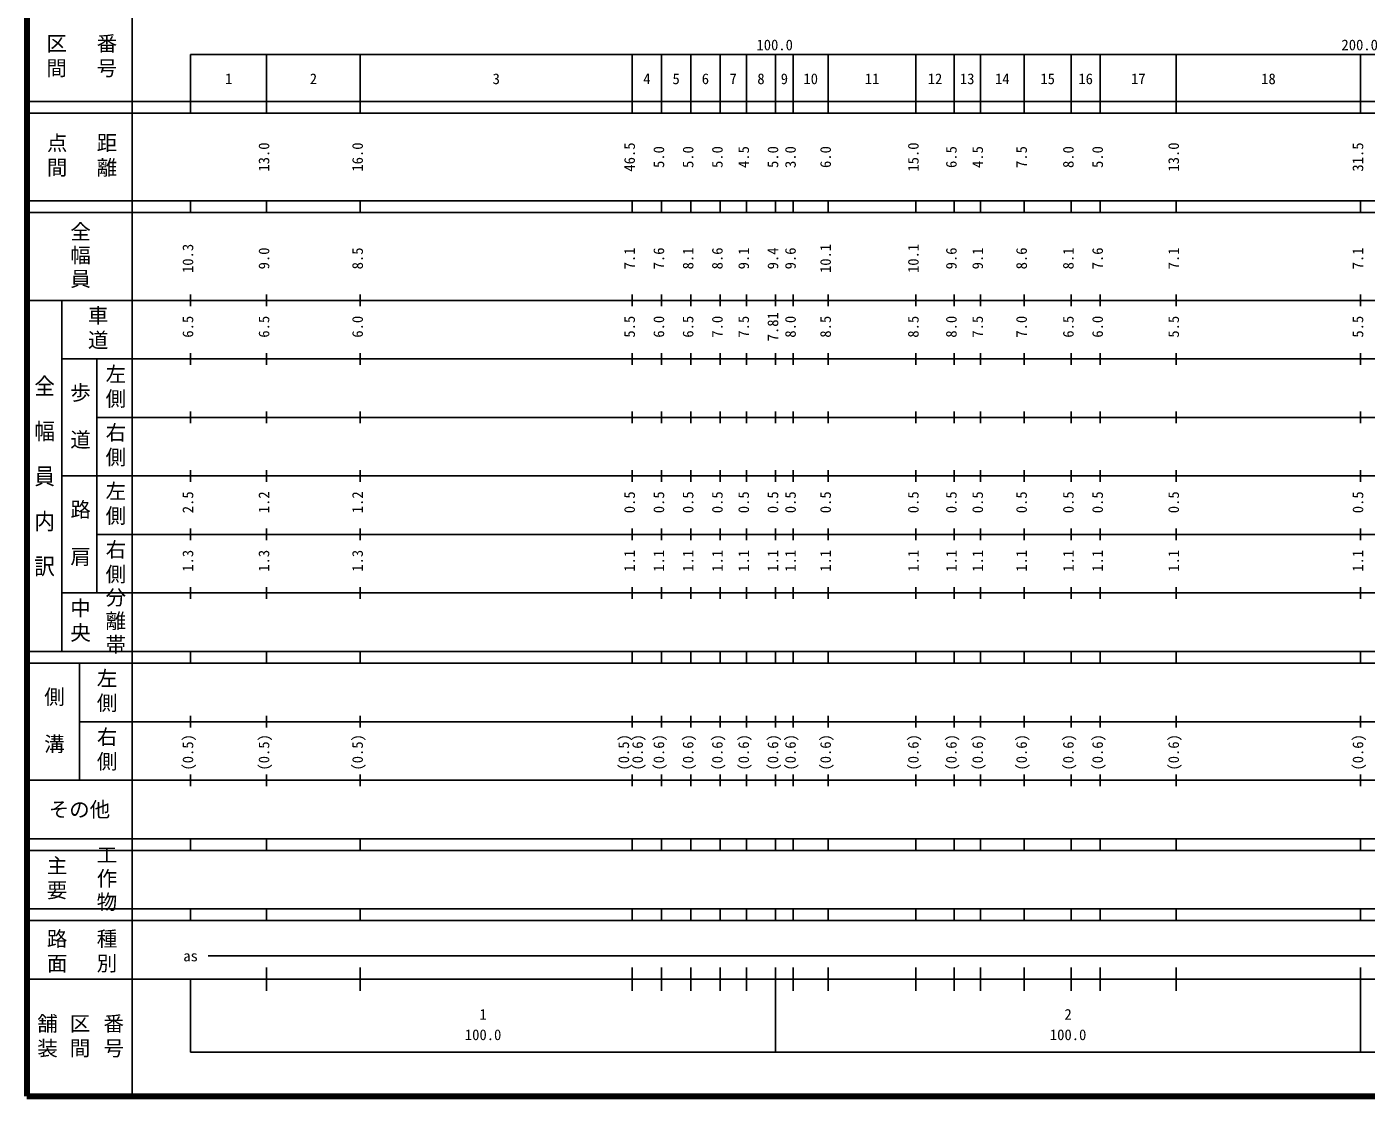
# Model space of a CAD drawing. Units: millimetres on the paper, enlarged 1000 times. Extents: x 40000 to 680000, y 20000 to 380000.
# Drawn here: x 40000 to 268959, y 20000 to 202759 of the extents above; entities that cross this region are included whole.
import ezdxf
from ezdxf.enums import TextEntityAlignment as Align

# ---------------------------------------------------------------- set-up
doc = ezdxf.new("R2010")
doc.units = ezdxf.units.MM
doc.header["$LTSCALE"] = 1000
doc.layers.add('M-TTL', color=2, linetype='Continuous', lineweight=140)
doc.layers.add('M-TTL-BAND', color=7, linetype='Continuous', lineweight=25)
doc.styles.add('@ＭＳ ゴシック', font='')
doc.styles.add('ＭＳ ゴシック', font='')
doc.styles.get('@ＭＳ ゴシック').set_extended_font_data('@MS Gothic')
doc.styles.get('ＭＳ ゴシック').set_extended_font_data('MS Gothic')

msp = doc.modelspace()

# ---------------------------------------------------------------- linework, layer by layer
at = {"layer": 'M-TTL'}
for p, q in [((40000, 380000), (40000, 20000)), ((40000, 20000), (680000, 20000))]:
    msp.add_line(p, q, dxfattribs=at)
at = {"layer": 'M-TTL-BAND'}
for p, q in [((58000, 370000), (58000, 20000)), ((68000, 198000), (579000, 198000)), ((68000, 198000), (68000, 188000)), ((81000, 188000), (81000, 198000)), ((97000, 188000), (97000, 198000)), ((143500, 188000), (143500, 198000)), ((148500, 188000), (148500, 198000)), ((153500, 188000), (153500, 198000)), ((158500, 188000), (158500, 198000)), ((163000, 188000), (163000, 198000)), ((168000, 188000), (168000, 198000)), ((171000, 188000), (171000, 198000)), ((177000, 188000), (177000, 198000)), ((192000, 188000), (192000, 198000)), ((198500, 188000), (198500, 198000)), ((203000, 188000), (203000, 198000)), ((210500, 188000), (210500, 198000)), ((218500, 188000), (218500, 198000)), ((223500, 188000), (223500, 198000)), ((236500, 188000), (236500, 198000)), ((268000, 188000), (268000, 198000)), ((40000, 190000), (579000, 190000)), ((40000, 188000), (579000, 188000)), ((40000, 173000), (579000, 173000)), ((68000, 171000), (68000, 173000)), ((81000, 171000), (81000, 173000)), ((97000, 171000), (97000, 173000)), ((143500, 171000), (143500, 173000)), ((148500, 171000), (148500, 173000)), ((153500, 171000), (153500, 173000)), ((158500, 171000), (158500, 173000)), ((163000, 171000), (163000, 173000)), ((168000, 171000), (168000, 173000)), ((171000, 171000), (171000, 173000)), ((177000, 171000), (177000, 173000)), ((192000, 171000), (192000, 173000)), ((198500, 171000), (198500, 173000)), ((203000, 171000), (203000, 173000)), ((210500, 171000), (210500, 173000)), ((218500, 171000), (218500, 173000)), ((223500, 171000), (223500, 173000)), ((236500, 171000), (236500, 173000)), ((268000, 171000), (268000, 173000)), ((40000, 171000), (579000, 171000)), ((40000, 156000), (579000, 156000)), ((46000, 96000), (46000, 156000)), ((68000, 155000), (68000, 157000)), ((81000, 155000), (81000, 157000)), ((97000, 155000), (97000, 157000)), ((143500, 155000), (143500, 157000)), ((148500, 155000), (148500, 157000)), ((153500, 155000), (153500, 157000)), ((158500, 155000), (158500, 157000)), ((163000, 155000), (163000, 157000)), ((168000, 155000), (168000, 157000)), ((171000, 155000), (171000, 157000)), ((177000, 155000), (177000, 157000)), ((192000, 155000), (192000, 157000)), ((198500, 155000), (198500, 157000)), ((203000, 155000), (203000, 157000)), ((210500, 155000), (210500, 157000)), ((218500, 155000), (218500, 157000)), ((223500, 155000), (223500, 157000)), ((236500, 155000), (236500, 157000)), ((268000, 155000), (268000, 157000)), ((68000, 145000), (68000, 147000)), ((81000, 145000), (81000, 147000)), ((97000, 145000), (97000, 147000)), ((143500, 145000), (143500, 147000)), ((148500, 145000), (148500, 147000)), ((153500, 145000), (153500, 147000)), ((158500, 145000), (158500, 147000)), ((163000, 145000), (163000, 147000)), ((168000, 145000), (168000, 147000)), ((171000, 145000), (171000, 147000)), ((177000, 145000), (177000, 147000)), ((192000, 145000), (192000, 147000)), ((198500, 145000), (198500, 147000)), ((203000, 145000), (203000, 147000)), ((210500, 145000), (210500, 147000)), ((218500, 145000), (218500, 147000)), ((223500, 145000), (223500, 147000)), ((236500, 145000), (236500, 147000)), ((268000, 145000), (268000, 147000)), ((46000, 146000), (579000, 146000)), ((52000, 146000), (52000, 106000)), ((52000, 136000), (579000, 136000)), ((68000, 135000), (68000, 137000)), ((81000, 135000), (81000, 137000)), ((97000, 135000), (97000, 137000)), ((143500, 135000), (143500, 137000)), ((148500, 135000), (148500, 137000)), ((153500, 135000), (153500, 137000)), ((158500, 135000), (158500, 137000)), ((163000, 135000), (163000, 137000)), ((168000, 135000), (168000, 137000)), ((171000, 135000), (171000, 137000)), ((177000, 135000), (177000, 137000)), ((192000, 135000), (192000, 137000)), ((198500, 135000), (198500, 137000)), ((203000, 135000), (203000, 137000)), ((210500, 135000), (210500, 137000)), ((218500, 135000), (218500, 137000)), ((223500, 135000), (223500, 137000)), ((236500, 135000), (236500, 137000)), ((268000, 135000), (268000, 137000)), ((46000, 126000), (579000, 126000)), ((68000, 125000), (68000, 127000)), ((81000, 125000), (81000, 127000)), ((97000, 125000), (97000, 127000)), ((143500, 125000), (143500, 127000)), ((148500, 125000), (148500, 127000)), ((153500, 125000), (153500, 127000)), ((158500, 125000), (158500, 127000)), ((163000, 125000), (163000, 127000)), ((168000, 125000), (168000, 127000)), ((171000, 125000), (171000, 127000)), ((177000, 125000), (177000, 127000)), ((192000, 125000), (192000, 127000)), ((198500, 125000), (198500, 127000)), ((203000, 125000), (203000, 127000)), ((210500, 125000), (210500, 127000)), ((218500, 125000), (218500, 127000)), ((223500, 125000), (223500, 127000)), ((236500, 125000), (236500, 127000)), ((268000, 125000), (268000, 127000)), ((68000, 115000), (68000, 117000)), ((81000, 115000), (81000, 117000)), ((97000, 115000), (97000, 117000)), ((143500, 115000), (143500, 117000)), ((148500, 115000), (148500, 117000)), ((153500, 115000), (153500, 117000)), ((158500, 115000), (158500, 117000)), ((163000, 115000), (163000, 117000)), ((168000, 115000), (168000, 117000)), ((171000, 115000), (171000, 117000)), ((177000, 115000), (177000, 117000)), ((192000, 115000), (192000, 117000)), ((198500, 115000), (198500, 117000)), ((203000, 115000), (203000, 117000)), ((210500, 115000), (210500, 117000)), ((218500, 115000), (218500, 117000)), ((223500, 115000), (223500, 117000)), ((236500, 115000), (236500, 117000)), ((268000, 115000), (268000, 117000)), ((52000, 116000), (579000, 116000)), ((46000, 106000), (579000, 106000)), ((68000, 105000), (68000, 107000)), ((81000, 105000), (81000, 107000)), ((97000, 105000), (97000, 107000)), ((143500, 105000), (143500, 107000)), ((148500, 105000), (148500, 107000)), ((153500, 105000), (153500, 107000)), ((158500, 105000), (158500, 107000)), ((163000, 105000), (163000, 107000)), ((168000, 105000), (168000, 107000)), ((171000, 105000), (171000, 107000)), ((177000, 105000), (177000, 107000)), ((192000, 105000), (192000, 107000)), ((198500, 105000), (198500, 107000)), ((203000, 105000), (203000, 107000)), ((210500, 105000), (210500, 107000)), ((218500, 105000), (218500, 107000)), ((223500, 105000), (223500, 107000)), ((236500, 105000), (236500, 107000)), ((268000, 105000), (268000, 107000)), ((40000, 96000), (579000, 96000)), ((40000, 94000), (579000, 94000)), ((49000, 94000), (49000, 74000)), ((68000, 94000), (68000, 96000)), ((81000, 94000), (81000, 96000)), ((97000, 94000), (97000, 96000)), ((143500, 94000), (143500, 96000)), ((148500, 94000), (148500, 96000)), ((153500, 94000), (153500, 96000)), ((158500, 94000), (158500, 96000)), ((163000, 94000), (163000, 96000)), ((168000, 94000), (168000, 96000)), ((171000, 94000), (171000, 96000)), ((177000, 94000), (177000, 96000)), ((192000, 94000), (192000, 96000)), ((198500, 94000), (198500, 96000)), ((203000, 94000), (203000, 96000)), ((210500, 94000), (210500, 96000)), ((218500, 94000), (218500, 96000)), ((223500, 94000), (223500, 96000)), ((236500, 94000), (236500, 96000)), ((268000, 94000), (268000, 96000)), ((68000, 83000), (68000, 85000)), ((81000, 83000), (81000, 85000)), ((97000, 83000), (97000, 85000)), ((143500, 83000), (143500, 85000)), ((148500, 83000), (148500, 85000)), ((153500, 83000), (153500, 85000)), ((158500, 83000), (158500, 85000)), ((163000, 83000), (163000, 85000)), ((168000, 83000), (168000, 85000)), ((171000, 83000), (171000, 85000)), ((177000, 83000), (177000, 85000)), ((192000, 83000), (192000, 85000)), ((198500, 83000), (198500, 85000)), ((203000, 83000), (203000, 85000)), ((210500, 83000), (210500, 85000)), ((218500, 83000), (218500, 85000)), ((223500, 83000), (223500, 85000)), ((236500, 83000), (236500, 85000)), ((268000, 83000), (268000, 85000)), ((49000, 84000), (579000, 84000)), ((40000, 74000), (579000, 74000)), ((68000, 73000), (68000, 75000)), ((81000, 73000), (81000, 75000)), ((97000, 73000), (97000, 75000)), ((143500, 73000), (143500, 75000)), ((148500, 73000), (148500, 75000)), ((153500, 73000), (153500, 75000)), ((158500, 73000), (158500, 75000)), ((163000, 73000), (163000, 75000)), ((168000, 73000), (168000, 75000)), ((171000, 73000), (171000, 75000)), ((177000, 73000), (177000, 75000)), ((192000, 73000), (192000, 75000)), ((198500, 73000), (198500, 75000)), ((203000, 73000), (203000, 75000)), ((210500, 73000), (210500, 75000)), ((218500, 73000), (218500, 75000)), ((223500, 73000), (223500, 75000)), ((236500, 73000), (236500, 75000)), ((268000, 73000), (268000, 75000)), ((40000, 64000), (579000, 64000)), ((40000, 62000), (579000, 62000)), ((68000, 62000), (68000, 64000)), ((81000, 62000), (81000, 64000)), ((97000, 62000), (97000, 64000)), ((143500, 62000), (143500, 64000)), ((148500, 62000), (148500, 64000)), ((153500, 62000), (153500, 64000)), ((158500, 62000), (158500, 64000)), ((163000, 62000), (163000, 64000)), ((168000, 62000), (168000, 64000)), ((171000, 62000), (171000, 64000)), ((177000, 62000), (177000, 64000)), ((192000, 62000), (192000, 64000)), ((198500, 62000), (198500, 64000)), ((203000, 62000), (203000, 64000)), ((210500, 62000), (210500, 64000)), ((218500, 62000), (218500, 64000)), ((223500, 62000), (223500, 64000)), ((236500, 62000), (236500, 64000)), ((268000, 62000), (268000, 64000)), ((40000, 52000), (579000, 52000)), ((68000, 50000), (68000, 52000)), ((81000, 50000), (81000, 52000)), ((97000, 50000), (97000, 52000)), ((143500, 50000), (143500, 52000)), ((148500, 50000), (148500, 52000)), ((153500, 50000), (153500, 52000)), ((158500, 50000), (158500, 52000)), ((163000, 50000), (163000, 52000)), ((168000, 50000), (168000, 52000)), ((171000, 50000), (171000, 52000)), ((177000, 50000), (177000, 52000)), ((192000, 50000), (192000, 52000)), ((198500, 50000), (198500, 52000)), ((203000, 50000), (203000, 52000)), ((210500, 50000), (210500, 52000)), ((218500, 50000), (218500, 52000)), ((223500, 50000), (223500, 52000)), ((236500, 50000), (236500, 52000)), ((268000, 50000), (268000, 52000)), ((40000, 50000), (579000, 50000)), ((71000, 44000), (565000, 44000)), ((81000, 38000), (81000, 42000)), ((97000, 38000), (97000, 42000)), ((143500, 38000), (143500, 42000)), ((148500, 38000), (148500, 42000)), ((153500, 38000), (153500, 42000)), ((158500, 38000), (158500, 42000)), ((163000, 38000), (163000, 42000)), ((168000, 27500), (168000, 42000)), ((171000, 38000), (171000, 42000)), ((177000, 38000), (177000, 42000)), ((192000, 38000), (192000, 42000)), ((198500, 38000), (198500, 42000)), ((203000, 38000), (203000, 42000)), ((210500, 38000), (210500, 42000)), ((218500, 38000), (218500, 42000)), ((223500, 38000), (223500, 42000)), ((236500, 38000), (236500, 42000)), ((268000, 27500), (268000, 42000)), ((40000, 40000), (579000, 40000)), ((68000, 40000), (68000, 27500)), ((68000, 27500), (579000, 27500))]:
    msp.add_line(p, q, dxfattribs=at)

# ---------------------------------------------------------------- texts
at = {"layer": 'M-TTL-BAND', "style": 'ＭＳ ゴシック'}
for s, p in [('100.0', (167844, 198195)), ('200.0', (267844, 198195)), ('1', (74500, 192405)), ('2', (89000, 192405)), ('3', (120250, 192405)), ('4', (146000, 192405)), ('5', (151000, 192405)), ('6', (156000, 192405)), ('7', (160750, 192405)), ('8', (165500, 192405)), ('9', (169500, 192405)), ('10', (174000, 192405)), ('11', (184500, 192405)), ('12', (195250, 192405)), ('13', (200750, 192405)), ('14', (206750, 192405)), ('15', (214500, 192405)), ('16', (221000, 192405)), ('17', (230000, 192405)), ('18', (252250, 192405)), ('as', (68000, 42500)), ('1', (118000, 32523)), ('2', (218000, 32523)), ('100.0', (118000, 29033)), ('100.0', (218000, 29033))]:
    msp.add_text(s, height=1833, dxfattribs=at).set_placement(p, align=Align.BOTTOM_CENTER)
for s, p in [('13.0', (82000, 180500)), ('16.0', (98000, 180500)), ('46.5', (144500, 180500)), ('5.0', (149500, 180500)), ('5.0', (154500, 180500)), ('5.0', (159500, 180500)), ('4.5', (164000, 180500)), ('5.0', (169000, 180500)), ('3.0', (172000, 180500)), ('6.0', (178000, 180500)), ('15.0', (193000, 180500)), ('6.5', (199500, 180500)), ('4.5', (204000, 180500)), ('7.5', (211500, 180500)), ('8.0', (219500, 180500)), ('5.0', (224500, 180500)), ('13.0', (237500, 180500)), ('31.5', (269000, 180500)), ('10.3', (69000, 163174)), ('9.0', (82000, 163174)), ('8.5', (98000, 163174)), ('7.1', (144500, 163174)), ('7.6', (149500, 163174)), ('8.1', (154500, 163174)), ('8.6', (159500, 163174)), ('9.1', (164000, 163174)), ('9.4', (169000, 163174)), ('9.6', (172000, 163174)), ('10.1', (178000, 163174)), ('10.1', (193000, 163174)), ('9.6', (199500, 163174)), ('9.1', (204000, 163174)), ('8.6', (211500, 163174)), ('8.1', (219500, 163174)), ('7.6', (224500, 163174)), ('7.1', (237500, 163174)), ('7.1', (269000, 163174)), ('7.81', (169000, 151500)), ('6.5', (69000, 151500)), ('6.5', (82000, 151500)), ('6.0', (98000, 151500)), ('5.5', (144500, 151500)), ('6.0', (149500, 151500)), ('6.5', (154500, 151500)), ('7.0', (159500, 151500)), ('7.5', (164000, 151500)), ('8.0', (172000, 151500)), ('8.5', (178000, 151500)), ('8.5', (193000, 151500)), ('8.0', (199500, 151500)), ('7.5', (204000, 151500)), ('7.0', (211500, 151500)), ('6.5', (219500, 151500)), ('6.0', (224500, 151500)), ('5.5', (237500, 151500)), ('5.5', (269000, 151500)), ('2.5', (69000, 121500)), ('1.2', (82000, 121500)), ('1.2', (98000, 121500)), ('0.5', (144500, 121500)), ('0.5', (149500, 121500)), ('0.5', (154500, 121500)), ('0.5', (159500, 121500)), ('0.5', (164000, 121500)), ('0.5', (169000, 121500)), ('0.5', (172000, 121500)), ('0.5', (178000, 121500)), ('0.5', (193000, 121500)), ('0.5', (199500, 121500)), ('0.5', (204000, 121500)), ('0.5', (211500, 121500)), ('0.5', (219500, 121500)), ('0.5', (224500, 121500)), ('0.5', (237500, 121500)), ('0.5', (269000, 121500)), ('1.3', (69000, 111500)), ('1.3', (82000, 111500)), ('1.3', (98000, 111500)), ('1.1', (144500, 111500)), ('1.1', (149500, 111500)), ('1.1', (154500, 111500)), ('1.1', (159500, 111500)), ('1.1', (164000, 111500)), ('1.1', (169000, 111500)), ('1.1', (172000, 111500)), ('1.1', (178000, 111500)), ('1.1', (193000, 111500)), ('1.1', (199500, 111500)), ('1.1', (204000, 111500)), ('1.1', (211500, 111500)), ('1.1', (219500, 111500)), ('1.1', (224500, 111500)), ('1.1', (237500, 111500)), ('1.1', (269000, 111500)), ('(0.5)', (69000, 78764)), ('(0.5)', (82000, 78764)), ('(0.5)', (98000, 78764)), ('(0.5)', (143500, 78764)), ('(0.6)', (145870, 78764)), ('(0.6)', (149500, 78764)), ('(0.6)', (154500, 78764)), ('(0.6)', (159500, 78764)), ('(0.6)', (164000, 78764)), ('(0.6)', (169000, 78764)), ('(0.6)', (172000, 78764)), ('(0.6)', (178000, 78764)), ('(0.6)', (193000, 78764)), ('(0.6)', (199500, 78764)), ('(0.6)', (204000, 78764)), ('(0.6)', (211500, 78764)), ('(0.6)', (219500, 78764)), ('(0.6)', (224500, 78764)), ('(0.6)', (237500, 78764)), ('(0.6)', (269000, 78764))]:
    msp.add_text(s, height=1833, rotation=90, dxfattribs=at).set_placement(p, align=Align.BOTTOM_CENTER)
at = {"layer": 'M-TTL-BAND', "style": '@ＭＳ ゴシック', "width": 1.1}
msp.add_text('全\u3000幅\u3000員\u3000内\u3000訳', height=2566, rotation=270, dxfattribs=at).set_placement((43000, 126000), align=Align.MIDDLE_CENTER)
at = {"layer": 'M-TTL-BAND', "style": 'ＭＳ ゴシック'}
msp.add_text('その他', height=2566, dxfattribs=at).set_placement((49000, 69000), align=Align.MIDDLE_CENTER)
at = {"layer": 'M-TTL-BAND', "char_height": 2566, "attachment_point": 5, "rotation": 270, "style": '@ＭＳ ゴシック'}
for s, insert in [('\\T1.2;番号', (53500, 197500)), ('\\T1.2;区間', (45000, 197500)), ('\\T1.2;点間', (45000, 180500)), ('\\T1.2;距離', (53500, 180500)), ('\\T1.15;全幅員', (49000, 163500)), ('\\T1.2;車道', (52000, 151000)), ('\\T1.2;左側', (55000, 141000)), ('\\T1.15;歩\u3000道', (49000, 136000)), ('\\T1.2;右側', (55000, 131000)), ('\\T1.2;左側', (55000, 121000)), ('\\T1.15;路\u3000肩', (49000, 116000)), ('\\T1.2;右側', (55000, 111000)), ('\\T1.15;分離帯', (55000, 101000)), ('\\T1.2;中央', (49000, 101000)), ('\\T1.2;左側', (53500, 89000)), ('\\T1.15;側\u3000溝', (44500, 84000)), ('\\T1.2;右側', (53500, 79000)), ('\\T1.15;工作物', (53500, 57000)), ('\\T1.2;主要', (45000, 57000)), ('\\T1.2;路面', (45000, 44500)), ('\\T1.2;種別', (53500, 44500)), ('\\T1.2;舗装', (43333, 30000)), ('\\T1.2;区間', (49000, 30000)), ('\\T1.2;番号', (54667, 30000))]:
    msp.add_mtext(s, dxfattribs=dict(at, insert=insert))

doc.saveas('drawing.dxf')
